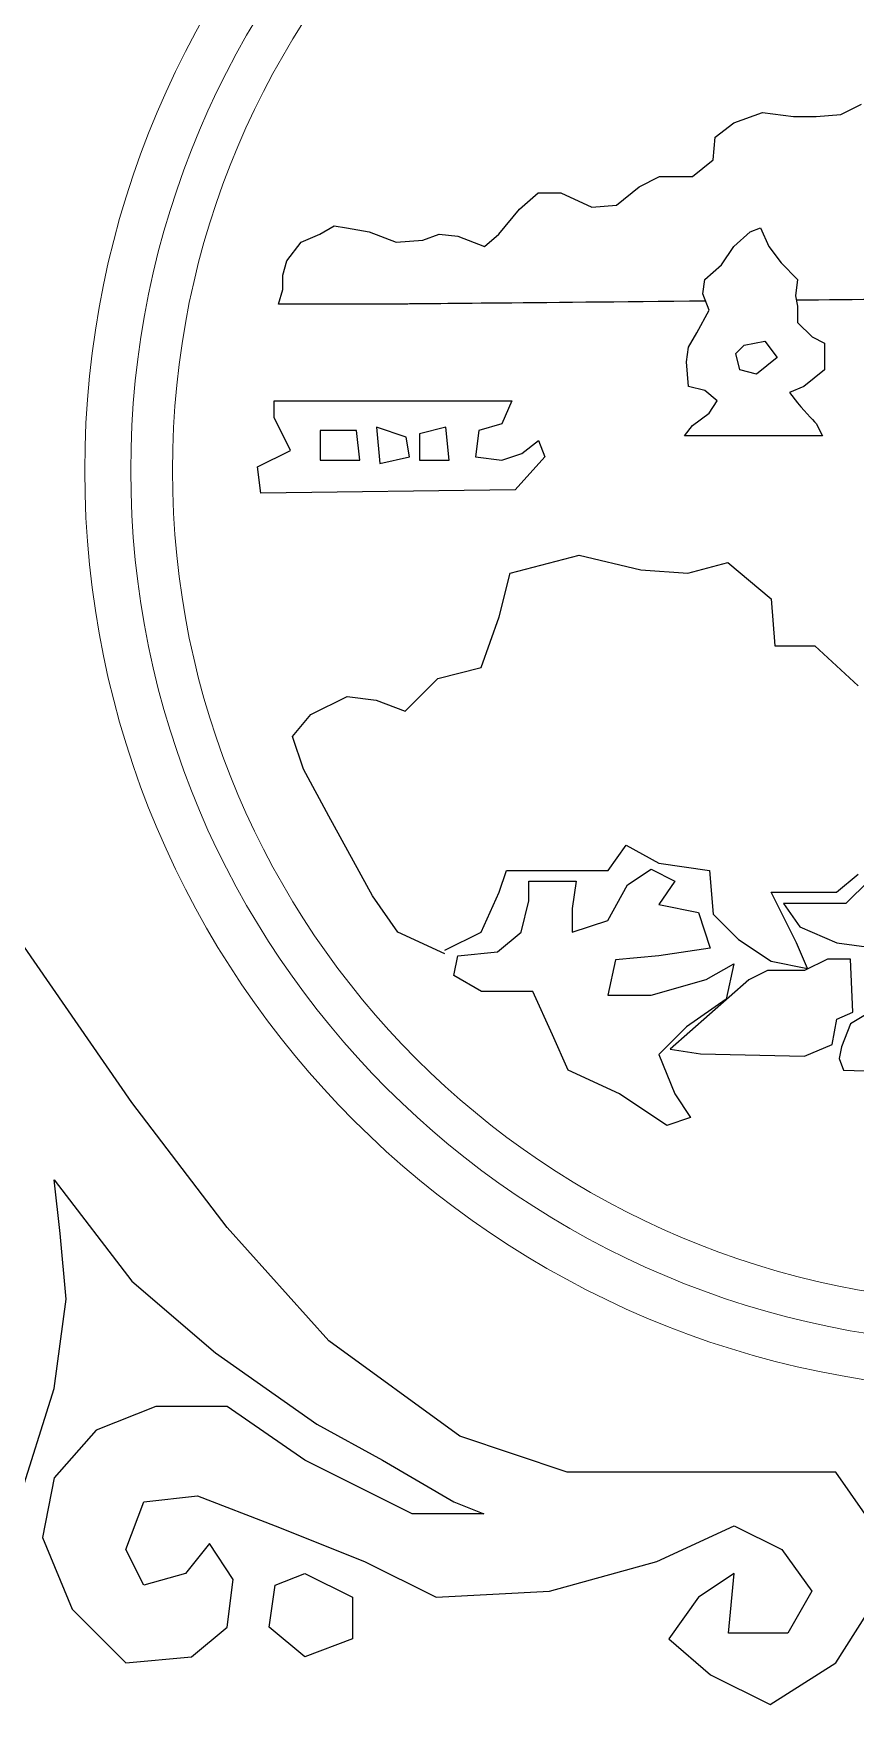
# Model space of a CAD drawing. Header units: millimetres. Extents: x -4199 to 23701, y -2708 to 11766.
# Drawn here: x -3578 to -3291, y 5712 to 6295 of the extents above; entities that cross this region are included whole.
import ezdxf

# ---------------------------------------------------------------- set-up
doc = ezdxf.new("R2010")
doc.units = ezdxf.units.MM
doc.styles.add('宋体', font='')
doc.styles.add('工程字', font='')
doc.styles.get('宋体').set_extended_font_data('SimSun')
doc.styles.get('工程字').set_extended_font_data('SimSun')

# ---------------------------------------------------------------- blocks, each defined once
blk = doc.blocks.new('ORDER_FORM')
at = {"color": 0, "linetype": 'Continuous', "lineweight": 0}
for radius in [320.88, 304.83, 290.31]:
    blk.add_circle((960.46, 8851.29), radius, dxfattribs=at)
at = {"color": 0}
for points in [[(903.23, 8975.37), (903.23, 8975.37), (910.41, 8978.96), (910.41, 8978.96)], [(859.42, 8967.47), (859.42, 8967.47), (865.88, 8972.49), (865.88, 8972.49)], [(865.88, 8972.49), (865.88, 8972.49), (875.94, 8976.08), (875.94, 8976.08)], [(875.94, 8976.08), (875.94, 8976.08), (886.71, 8974.65), (886.71, 8974.65)], [(886.71, 8974.65), (886.71, 8974.65), (894.61, 8974.65), (894.61, 8974.65)], [(894.61, 8974.65), (894.61, 8974.65), (903.23, 8975.37), (903.23, 8975.37)], [(858.7, 8959.57), (858.7, 8959.57), (859.42, 8967.47), (859.42, 8967.47)], [(851.52, 8953.82), (851.52, 8953.82), (858.7, 8959.57), (858.7, 8959.57)], [(832.85, 8950.23), (832.85, 8950.23), (840.03, 8953.82), (840.03, 8953.82)], [(840.03, 8953.82), (840.03, 8953.82), (851.52, 8953.82), (851.52, 8953.82)], [(791.2, 8942.33), (791.2, 8942.33), (797.66, 8948.08), (797.66, 8948.08)], [(797.66, 8948.08), (797.66, 8948.08), (805.56, 8948.08), (805.56, 8948.08)], [(805.56, 8948.08), (805.56, 8948.08), (816.33, 8943.05), (816.33, 8943.05)], [(824.95, 8943.77), (824.95, 8943.77), (832.85, 8950.23), (832.85, 8950.23)], [(784.01, 8933.71), (784.01, 8933.71), (791.2, 8942.33), (791.2, 8942.33)], [(816.33, 8943.05), (816.33, 8943.05), (824.95, 8943.77), (824.95, 8943.77)], [(721.53, 8933.71), (721.53, 8933.71), (726.56, 8936.59), (726.56, 8936.59)], [(726.56, 8936.59), (726.56, 8936.59), (730.87, 8935.87), (730.87, 8935.87)], [(730.87, 8935.87), (730.87, 8935.87), (738.77, 8934.43), (738.77, 8934.43)], [(871.63, 8934.43), (871.63, 8934.43), (875.22, 8935.87), (875.22, 8935.87)], [(875.22, 8935.87), (875.22, 8935.87), (878.09, 8929.41), (878.09, 8929.41)], [(710.04, 8924.38), (710.04, 8924.38), (715.07, 8930.84), (715.07, 8930.84)], [(715.07, 8930.84), (715.07, 8930.84), (721.53, 8933.71), (721.53, 8933.71)], [(738.77, 8934.43), (738.77, 8934.43), (748.11, 8930.84), (748.11, 8930.84)], [(748.11, 8930.84), (748.11, 8930.84), (757.44, 8931.56), (757.44, 8931.56)], [(757.44, 8931.56), (757.44, 8931.56), (763.19, 8933.71), (763.19, 8933.71)], [(763.19, 8933.71), (763.19, 8933.71), (769.65, 8933), (769.65, 8933)], [(769.65, 8933), (769.65, 8933), (778.99, 8929.41), (778.99, 8929.41)], [(778.99, 8929.41), (778.99, 8929.41), (784.01, 8933.71), (784.01, 8933.71)], [(865.88, 8929.41), (865.88, 8929.41), (871.63, 8934.43), (871.63, 8934.43)], [(708.61, 8919.35), (708.61, 8919.35), (710.04, 8924.38), (710.04, 8924.38)], [(861.57, 8922.94), (861.57, 8922.94), (865.88, 8929.41), (865.88, 8929.41)], [(878.09, 8929.41), (878.09, 8929.41), (882.4, 8923.66), (882.4, 8923.66)], [(708.61, 8914.32), (708.61, 8914.32), (708.61, 8919.35), (708.61, 8919.35)], [(855.11, 8912.89), (855.11, 8912.89), (855.83, 8917.91), (855.83, 8917.91)], [(855.83, 8917.91), (855.83, 8917.91), (861.57, 8922.94), (861.57, 8922.94)], [(882.4, 8923.66), (882.4, 8923.66), (888.14, 8917.91), (888.14, 8917.91)], [(888.14, 8917.91), (888.14, 8917.91), (887.43, 8912.17), (887.43, 8912.17)], [(707.17, 8909.3), (707.17, 8909.3), (708.61, 8914.32), (708.61, 8914.32)], [(857.26, 8907.14), (857.26, 8907.14), (855.11, 8912.89), (855.11, 8912.89)], [(887.43, 8912.17), (887.43, 8912.17), (888.14, 8908.58), (888.14, 8908.58)], [(727.28, 8909.3), (727.28, 8909.3), (707.17, 8909.3), (707.17, 8909.3)], [(751.7, 8909.3), (751.7, 8909.3), (727.28, 8909.3), (727.28, 8909.3)], [(856.08, 8910.3), (795.66, 8909.72), (751.7, 8909.3), (751.7, 8909.3)], [(852.96, 8899.24), (852.96, 8899.24), (857.26, 8907.14), (857.26, 8907.14)], [(951.47, 8911.21), (929.63, 8911), (908.1, 8910.8), (887.74, 8910.6)], [(888.14, 8908.58), (888.14, 8908.58), (888.14, 8902.83), (888.14, 8902.83)], [(888.14, 8902.83), (888.14, 8902.83), (893.17, 8897.81), (893.17, 8897.81)], [(850.08, 8894.22), (850.08, 8894.22), (852.96, 8899.24), (852.96, 8899.24)], [(866.6, 8892.06), (866.6, 8892.06), (869.47, 8894.93), (869.47, 8894.93)], [(869.47, 8894.93), (869.47, 8894.93), (876.65, 8896.37), (876.65, 8896.37)], [(876.65, 8896.37), (876.65, 8896.37), (880.96, 8890.63), (880.96, 8890.63)], [(893.17, 8897.81), (893.17, 8897.81), (897.48, 8895.65), (897.48, 8895.65)], [(897.48, 8895.65), (897.48, 8895.65), (897.48, 8886.32), (897.48, 8886.32)], [(849.36, 8889.19), (849.36, 8889.19), (850.08, 8894.22), (850.08, 8894.22)], [(850.08, 8880.57), (850.08, 8880.57), (849.36, 8889.19), (849.36, 8889.19)], [(868.04, 8886.32), (868.04, 8886.32), (866.6, 8892.06), (866.6, 8892.06)], [(880.96, 8890.63), (880.96, 8890.63), (873.78, 8884.88), (873.78, 8884.88)], [(873.78, 8884.88), (873.78, 8884.88), (868.04, 8886.32), (868.04, 8886.32)], [(897.48, 8886.32), (897.48, 8886.32), (890.3, 8880.57), (890.3, 8880.57)], [(855.83, 8879.13), (855.83, 8879.13), (850.08, 8880.57), (850.08, 8880.57)], [(860.14, 8875.54), (860.14, 8875.54), (855.83, 8879.13), (855.83, 8879.13)], [(890.3, 8880.57), (890.3, 8880.57), (885.27, 8878.42), (885.27, 8878.42)], [(885.27, 8878.42), (885.27, 8878.42), (888.14, 8874.83), (888.14, 8874.83)], [(705.58, 8869.78), (705.58, 8869.78), (705.58, 8875.54), (705.58, 8875.54)], [(705.58, 8875.54), (705.58, 8875.54), (788.52, 8875.54), (788.52, 8875.54)], [(788.52, 8875.54), (788.52, 8875.54), (785.06, 8867.48), (785.06, 8867.48)], [(857.26, 8871.24), (857.26, 8871.24), (860.14, 8875.54), (860.14, 8875.54)], [(888.14, 8874.83), (891.02, 8871.24), (894.61, 8867.64), (894.61, 8867.64)], [(711.34, 8858.26), (711.34, 8858.26), (705.58, 8869.78), (705.58, 8869.78)], [(741.29, 8866.33), (741.29, 8866.33), (742.44, 8853.66), (742.44, 8853.66)], [(751.66, 8862.87), (751.66, 8862.87), (741.29, 8866.33), (741.29, 8866.33)], [(765.48, 8866.33), (765.48, 8866.33), (756.27, 8864.02), (756.27, 8864.02)], [(766.63, 8854.81), (766.63, 8854.81), (765.48, 8866.33), (765.48, 8866.33)], [(785.06, 8867.48), (785.06, 8867.48), (777, 8865.18), (777, 8865.18)], [(848.65, 8863.34), (848.65, 8863.34), (851.52, 8866.93), (851.52, 8866.93)], [(851.52, 8866.93), (851.52, 8866.93), (857.26, 8871.24), (857.26, 8871.24)], [(894.61, 8867.64), (894.61, 8867.64), (896.76, 8863.34), (896.76, 8863.34)], [(721.71, 8865.18), (721.71, 8865.18), (721.71, 8854.81), (721.71, 8854.81)], [(734.38, 8865.18), (734.38, 8865.18), (721.71, 8865.18), (721.71, 8865.18)], [(735.53, 8854.81), (735.53, 8854.81), (734.38, 8865.18), (734.38, 8865.18)], [(752.81, 8855.96), (752.81, 8855.96), (751.66, 8862.87), (751.66, 8862.87)], [(756.27, 8864.02), (756.27, 8864.02), (756.27, 8854.81), (756.27, 8854.81)], [(777, 8865.18), (777, 8865.18), (775.85, 8855.96), (775.85, 8855.96)], [(791.98, 8857.11), (791.98, 8857.11), (797.74, 8861.72), (797.74, 8861.72)], [(797.74, 8861.72), (797.74, 8861.72), (800.04, 8855.96), (800.04, 8855.96)], [(896.76, 8863.34), (896.76, 8863.34), (848.65, 8863.34), (848.65, 8863.34)], [(699.82, 8852.5), (699.82, 8852.5), (711.34, 8858.26), (711.34, 8858.26)], [(721.71, 8854.81), (721.71, 8854.81), (735.53, 8854.81), (735.53, 8854.81)], [(742.44, 8853.66), (742.44, 8853.66), (752.81, 8855.96), (752.81, 8855.96)], [(756.27, 8854.81), (756.27, 8854.81), (766.63, 8854.81), (766.63, 8854.81)], [(775.85, 8855.96), (775.85, 8855.96), (785.06, 8854.81), (785.06, 8854.81)], [(785.06, 8854.81), (785.06, 8854.81), (791.98, 8857.11), (791.98, 8857.11)], [(800.04, 8855.96), (800.04, 8855.96), (789.67, 8844.44), (789.67, 8844.44)], [(700.97, 8843.29), (700.97, 8843.29), (699.82, 8852.5), (699.82, 8852.5)], [(789.67, 8844.44), (789.67, 8844.44), (700.97, 8843.29), (700.97, 8843.29)], [(787.92, 8815.38), (787.92, 8815.38), (811.93, 8821.7), (811.93, 8821.7)], [(811.93, 8821.7), (811.93, 8821.7), (833.42, 8816.64), (833.42, 8816.64)], [(849.86, 8815.38), (849.86, 8815.38), (863.76, 8819.17), (863.76, 8819.17)], [(863.76, 8819.17), (863.76, 8819.17), (878.93, 8806.53), (878.93, 8806.53)], [(784.12, 8800.21), (784.12, 8800.21), (787.92, 8815.38), (787.92, 8815.38)], [(833.42, 8816.64), (833.42, 8816.64), (849.86, 8815.38), (849.86, 8815.38)], [(878.93, 8806.53), (878.93, 8806.53), (880.19, 8790.09), (880.19, 8790.09)], [(777.8, 8782.51), (777.8, 8782.51), (784.12, 8800.21), (784.12, 8800.21)], [(880.19, 8790.09), (880.19, 8790.09), (894.1, 8790.09), (894.1, 8790.09)], [(894.1, 8790.09), (894.1, 8790.09), (909.27, 8776.19), (909.27, 8776.19)], [(751.26, 8767.34), (751.26, 8767.34), (762.64, 8778.72), (762.64, 8778.72)], [(762.64, 8778.72), (762.64, 8778.72), (777.8, 8782.51), (777.8, 8782.51)], [(718.39, 8766.08), (718.39, 8766.08), (731.03, 8772.4), (731.03, 8772.4)], [(731.03, 8772.4), (731.03, 8772.4), (741.15, 8771.13), (741.15, 8771.13)], [(741.15, 8771.13), (741.15, 8771.13), (751.26, 8767.34), (751.26, 8767.34)], [(712.07, 8758.49), (712.07, 8758.49), (718.39, 8766.08), (718.39, 8766.08)], [(715.86, 8747.12), (715.86, 8747.12), (712.07, 8758.49), (712.07, 8758.49)], [(724.71, 8730.68), (724.71, 8730.68), (715.86, 8747.12), (715.86, 8747.12)], [(739.88, 8702.87), (739.88, 8702.87), (724.71, 8730.68), (724.71, 8730.68)], [(822.05, 8711.72), (822.05, 8711.72), (828.37, 8720.57), (828.37, 8720.57)], [(828.37, 8720.57), (828.37, 8720.57), (839.74, 8714.25), (839.74, 8714.25)], [(839.74, 8714.25), (839.74, 8714.25), (857.44, 8711.72), (857.44, 8711.72)], [(784.12, 8704.14), (784.12, 8704.14), (786.65, 8711.72), (786.65, 8711.72)], [(786.65, 8711.72), (786.65, 8711.72), (822.05, 8711.72), (822.05, 8711.72)], [(828.8, 8706.69), (828.8, 8706.69), (837.05, 8712.18), (837.05, 8712.18)], [(837.05, 8712.18), (837.05, 8712.18), (845.3, 8708.06), (845.3, 8708.06)], [(857.44, 8711.72), (857.44, 8711.72), (858.7, 8696.55), (858.7, 8696.55)], [(901.68, 8704.14), (901.68, 8704.14), (909.27, 8710.46), (909.27, 8710.46)], [(913.05, 8708.23), (913.05, 8708.23), (904.99, 8700.17), (904.99, 8700.17)], [(748.73, 8690.23), (748.73, 8690.23), (739.88, 8702.87), (739.88, 8702.87)], [(777.8, 8690.23), (777.8, 8690.23), (784.12, 8704.14), (784.12, 8704.14)], [(794.44, 8701.19), (794.44, 8701.19), (794.44, 8708.06), (794.44, 8708.06)], [(794.44, 8708.06), (794.44, 8708.06), (810.93, 8708.06), (810.93, 8708.06)], [(810.93, 8708.06), (810.93, 8708.06), (809.56, 8698.44), (809.56, 8698.44)], [(821.93, 8694.31), (821.93, 8694.31), (828.8, 8706.69), (828.8, 8706.69)], [(845.3, 8708.06), (845.3, 8708.06), (839.8, 8699.81), (839.8, 8699.81)], [(887.78, 8686.44), (887.78, 8686.44), (878.93, 8704.14), (878.93, 8704.14)], [(878.93, 8704.14), (878.93, 8704.14), (901.68, 8704.14), (901.68, 8704.14)], [(791.69, 8690.19), (791.69, 8690.19), (794.44, 8701.19), (794.44, 8701.19)], [(809.56, 8698.44), (809.56, 8698.44), (809.56, 8690.19), (809.56, 8690.19)], [(839.8, 8699.81), (839.8, 8699.81), (853.54, 8697.06), (853.54, 8697.06)], [(853.54, 8697.06), (853.54, 8697.06), (857.67, 8684.69), (857.67, 8684.69)], [(858.7, 8696.55), (858.7, 8696.55), (867.55, 8687.7), (867.55, 8687.7)], [(890.48, 8700.17), (890.48, 8700.17), (883.23, 8700.17), (883.23, 8700.17)], [(883.23, 8700.17), (883.23, 8700.17), (888.87, 8692.11), (888.87, 8692.11)], [(904.99, 8700.17), (904.99, 8700.17), (890.48, 8700.17), (890.48, 8700.17)], [(809.56, 8690.19), (809.56, 8690.19), (821.93, 8694.31), (821.93, 8694.31)], [(888.87, 8692.11), (888.87, 8692.11), (901.77, 8686.47), (901.77, 8686.47)], [(656.01, 8630.86), (656.01, 8630.86), (618.57, 8684.93), (618.57, 8684.93)], [(765.16, 8682.65), (765.16, 8682.65), (748.73, 8690.23), (748.73, 8690.23)], [(765.16, 8683.91), (765.16, 8683.91), (777.8, 8690.23), (777.8, 8690.23)], [(783.44, 8683.32), (783.44, 8683.32), (791.69, 8690.19), (791.69, 8690.19)], [(867.55, 8687.7), (867.55, 8687.7), (878.93, 8680.12), (878.93, 8680.12)], [(891.57, 8677.59), (891.57, 8677.59), (887.78, 8686.44), (887.78, 8686.44)], [(901.77, 8686.47), (901.77, 8686.47), (913.86, 8684.86), (913.86, 8684.86)], [(768.32, 8675.07), (768.32, 8675.07), (769.7, 8681.94), (769.7, 8681.94)], [(769.7, 8681.94), (769.7, 8681.94), (783.44, 8683.32), (783.44, 8683.32)], [(824.68, 8680.57), (824.68, 8680.57), (821.93, 8668.2), (821.93, 8668.2)], [(839.8, 8681.94), (839.8, 8681.94), (824.68, 8680.57), (824.68, 8680.57)], [(857.67, 8684.69), (857.67, 8684.69), (839.8, 8681.94), (839.8, 8681.94)], [(856.29, 8673.7), (856.29, 8673.7), (865.91, 8679.19), (865.91, 8679.19)], [(865.91, 8679.19), (865.91, 8679.19), (863.17, 8666.82), (863.17, 8666.82)], [(878.93, 8680.12), (878.93, 8680.12), (891.57, 8677.59), (891.57, 8677.59)], [(898.54, 8680.83), (898.54, 8680.83), (890.48, 8676.8), (890.48, 8676.8)], [(906.6, 8680.83), (906.6, 8680.83), (898.54, 8680.83), (898.54, 8680.83)], [(907.41, 8662.29), (907.41, 8662.29), (906.6, 8680.83), (906.6, 8680.83)], [(777.94, 8669.57), (777.94, 8669.57), (768.32, 8675.07), (768.32, 8675.07)], [(837.05, 8668.2), (837.05, 8668.2), (856.29, 8673.7), (856.29, 8673.7)], [(871.14, 8673.57), (871.14, 8673.57), (843.74, 8649.4), (843.74, 8649.4)], [(877.59, 8676.8), (877.59, 8676.8), (871.14, 8673.57), (871.14, 8673.57)], [(890.48, 8676.8), (890.48, 8676.8), (877.59, 8676.8), (877.59, 8676.8)], [(795.81, 8669.57), (795.81, 8669.57), (777.94, 8669.57), (777.94, 8669.57)], [(802.69, 8654.45), (802.69, 8654.45), (795.81, 8669.57), (795.81, 8669.57)], [(821.93, 8668.2), (821.93, 8668.2), (837.05, 8668.2), (837.05, 8668.2)], [(863.17, 8666.82), (863.17, 8666.82), (849.42, 8657.2), (849.42, 8657.2)], [(901.77, 8659.87), (901.77, 8659.87), (907.41, 8662.29), (907.41, 8662.29)], [(914.66, 8663.1), (914.66, 8663.1), (906.6, 8658.26), (906.6, 8658.26)], [(849.42, 8657.2), (849.42, 8657.2), (839.8, 8647.58), (839.8, 8647.58)], [(900.16, 8651.01), (900.16, 8651.01), (901.77, 8659.87), (901.77, 8659.87)], [(906.6, 8658.26), (906.6, 8658.26), (903.38, 8650.2), (903.38, 8650.2)], [(808.18, 8642.08), (808.18, 8642.08), (802.69, 8654.45), (802.69, 8654.45)], [(890.48, 8646.98), (890.48, 8646.98), (900.16, 8651.01), (900.16, 8651.01)], [(903.38, 8650.2), (903.38, 8650.2), (902.57, 8646.17), (902.57, 8646.17)], [(839.8, 8647.58), (839.8, 8647.58), (845.3, 8633.83), (845.3, 8633.83)], [(843.74, 8649.4), (843.74, 8649.4), (854.22, 8647.78), (854.22, 8647.78)], [(854.22, 8647.78), (854.22, 8647.78), (890.48, 8646.98), (890.48, 8646.98)], [(902.57, 8646.17), (902.57, 8646.17), (904.18, 8642.14), (904.18, 8642.14)], [(826.05, 8633.83), (826.05, 8633.83), (808.18, 8642.08), (808.18, 8642.08)], [(904.18, 8642.14), (904.18, 8642.14), (977.52, 8639.73), (977.52, 8639.73)], [(842.55, 8622.84), (842.55, 8622.84), (826.05, 8633.83), (826.05, 8633.83)], [(845.3, 8633.83), (845.3, 8633.83), (850.79, 8625.59), (850.79, 8625.59)], [(689.28, 8587.19), (689.28, 8587.19), (656.01, 8630.86), (656.01, 8630.86)], [(850.79, 8625.59), (850.79, 8625.59), (842.55, 8622.84), (842.55, 8622.84)], [(631.05, 8585.11), (631.05, 8585.11), (628.97, 8603.82), (628.97, 8603.82)], [(628.97, 8603.82), (628.97, 8603.82), (656.01, 8568.47), (656.01, 8568.47)], [(724.64, 8547.67), (724.64, 8547.67), (689.28, 8587.19), (689.28, 8587.19)], [(633.13, 8562.23), (633.13, 8562.23), (631.05, 8585.11), (631.05, 8585.11)], [(656.01, 8568.47), (656.01, 8568.47), (685.12, 8543.51), (685.12, 8543.51)], [(628.97, 8531.04), (628.97, 8531.04), (633.13, 8562.23), (633.13, 8562.23)], [(770.39, 8514.4), (770.39, 8514.4), (724.64, 8547.67), (724.64, 8547.67)], [(685.12, 8543.51), (685.12, 8543.51), (720.48, 8518.56), (720.48, 8518.56)], [(616.49, 8491.52), (616.49, 8491.52), (628.97, 8531.04), (628.97, 8531.04)], [(664.33, 8524.8), (664.33, 8524.8), (643.53, 8516.48), (643.53, 8516.48)], [(689.28, 8524.8), (689.28, 8524.8), (664.33, 8524.8), (664.33, 8524.8)], [(716.32, 8506.08), (716.32, 8506.08), (689.28, 8524.8), (689.28, 8524.8)], [(643.53, 8516.48), (643.53, 8516.48), (628.97, 8499.84), (628.97, 8499.84)], [(720.48, 8518.56), (720.48, 8518.56), (743.35, 8506.08), (743.35, 8506.08)], [(807.82, 8501.92), (807.82, 8501.92), (770.39, 8514.4), (770.39, 8514.4)], [(753.75, 8487.36), (753.75, 8487.36), (716.32, 8506.08), (716.32, 8506.08)], [(743.35, 8506.08), (743.35, 8506.08), (768.31, 8491.52), (768.31, 8491.52)], [(628.97, 8499.84), (628.97, 8499.84), (624.81, 8479.04), (624.81, 8479.04)], [(868.14, 8501.92), (868.14, 8501.92), (807.82, 8501.92), (807.82, 8501.92)], [(901.41, 8501.92), (901.41, 8501.92), (868.14, 8501.92), (868.14, 8501.92)], [(915.97, 8481.12), (915.97, 8481.12), (901.41, 8501.92), (901.41, 8501.92)], [(660.17, 8491.52), (660.17, 8491.52), (678.88, 8493.6), (678.88, 8493.6)], [(678.88, 8493.6), (678.88, 8493.6), (705.92, 8483.2), (705.92, 8483.2)], [(653.93, 8474.88), (653.93, 8474.88), (660.17, 8491.52), (660.17, 8491.52)], [(778.71, 8487.36), (778.71, 8487.36), (753.75, 8487.36), (753.75, 8487.36)], [(768.31, 8491.52), (768.31, 8491.52), (778.71, 8487.36), (778.71, 8487.36)], [(705.92, 8483.2), (705.92, 8483.2), (737.11, 8470.72), (737.11, 8470.72)], [(839.02, 8470.72), (839.02, 8470.72), (866.06, 8483.2), (866.06, 8483.2)], [(866.06, 8483.2), (866.06, 8483.2), (882.69, 8474.88), (882.69, 8474.88)], [(624.81, 8479.04), (624.81, 8479.04), (635.21, 8454.09), (635.21, 8454.09)], [(683.04, 8476.96), (683.04, 8476.96), (674.72, 8466.56), (674.72, 8466.56)], [(691.36, 8464.48), (691.36, 8464.48), (683.04, 8476.96), (683.04, 8476.96)], [(660.17, 8462.41), (660.17, 8462.41), (653.93, 8474.88), (653.93, 8474.88)], [(737.11, 8470.72), (737.11, 8470.72), (762.07, 8458.25), (762.07, 8458.25)], [(801.59, 8460.33), (801.59, 8460.33), (839.02, 8470.72), (839.02, 8470.72)], [(882.69, 8474.88), (882.69, 8474.88), (893.09, 8460.33), (893.09, 8460.33)], [(674.72, 8466.56), (674.72, 8466.56), (660.17, 8462.41), (660.17, 8462.41)], [(689.28, 8447.85), (689.28, 8447.85), (691.36, 8464.48), (691.36, 8464.48)], [(705.92, 8462.41), (705.92, 8462.41), (716.32, 8466.56), (716.32, 8466.56)], [(716.32, 8466.56), (716.32, 8466.56), (732.96, 8458.25), (732.96, 8458.25)], [(866.06, 8466.56), (866.06, 8466.56), (853.58, 8458.25), (853.58, 8458.25)], [(863.98, 8445.77), (863.98, 8445.77), (866.06, 8466.56), (866.06, 8466.56)], [(703.84, 8447.85), (703.84, 8447.85), (705.92, 8462.41), (705.92, 8462.41)], [(732.96, 8458.25), (732.96, 8458.25), (732.96, 8443.69), (732.96, 8443.69)], [(762.07, 8458.25), (762.07, 8458.25), (801.59, 8460.33), (801.59, 8460.33)], [(853.58, 8458.25), (853.58, 8458.25), (843.18, 8443.69), (843.18, 8443.69)], [(893.09, 8460.33), (893.09, 8460.33), (884.77, 8445.77), (884.77, 8445.77)], [(901.41, 8435.37), (901.41, 8435.37), (915.97, 8458.25), (915.97, 8458.25)], [(635.21, 8454.09), (635.21, 8454.09), (653.93, 8435.37), (653.93, 8435.37)], [(676.8, 8437.45), (676.8, 8437.45), (689.28, 8447.85), (689.28, 8447.85)], [(716.32, 8437.45), (716.32, 8437.45), (703.84, 8447.85), (703.84, 8447.85)], [(732.96, 8443.69), (732.96, 8443.69), (716.32, 8437.45), (716.32, 8437.45)], [(843.18, 8443.69), (843.18, 8443.69), (857.74, 8431.21), (857.74, 8431.21)], [(884.77, 8445.77), (884.77, 8445.77), (863.98, 8445.77), (863.98, 8445.77)], [(653.93, 8435.37), (653.93, 8435.37), (676.8, 8437.45), (676.8, 8437.45)], [(878.53, 8420.81), (878.53, 8420.81), (901.41, 8435.37), (901.41, 8435.37)], [(857.74, 8431.21), (857.74, 8431.21), (878.53, 8420.81), (878.53, 8420.81)]]:
    blk.add_open_spline(points, degree=3, dxfattribs=at)
at = {"color": 0, "style": '工程字'}
blk.add_attdef('TT', (4928.81, 8900.95), '', height=284.33, dxfattribs=at)
at = {"color": 0, "ltscale": 2, "style": '宋体'}
for tag, p, height in [('GDMC', (7468.2, 8462.23), 152.07), ('DHDW', (4659.31, 8462.23), 152.07), ('DHRQ', (10215.24, 8477.13), 121.66), ('ZMKS', (12168.96, 8472.4), 116.34), ('DDH', (10220.09, 8111.03), 152.07), ('CPMC', (4656.52, 8110.78), 139.91), ('FMKS', (12168.96, 8112.46), 116.34), ('MX', (12180.28, 7746.66), 136.87), ('BZ', (3610.59, 7651.66), 152.07), ('SL', (12180.28, 7388.23), 136.87), ('YS', (12194.72, 7042.45), 129.26), ('KX_LEFT', (12507.81, 6672.89), 129.26), ('KX_RIGHT', (13138.68, 6672.89), 129.26), ('WK', (12507.81, 6314.2), 129.26), ('NK', (13138.68, 6314.2), 129.26), ('ZMLS', (12173.09, 5962.56), 121.66), ('FMLS', (12174.02, 5606.74), 121.66), ('ST', (12174.34, 5249.48), 152.07), ('ZWS', (12164.81, 4904.58), 121.66), ('KQJG', (12174.34, 4517.52), 152.07), ('HYSL', (12174.34, 4176.04), 152.07), ('QC_GLASS', (12535.34, 3801.91), 129.26), ('QC_SEAL', (13096.96, 3801.91), 129.26), ('LZ_YES', (12401.13, 3444.1), 129.26), ('LZ_NO', (13106.1, 3444.1), 129.26), ('MM_YES', (12401.13, 3086.28), 129.26), ('MM_NO', (13106.1, 3086.28), 129.26), ('OUTER', (12401.13, 2728.47), 129.26), ('INNER', (13106.1, 2728.47), 129.26), ('QH', (12161.44, 2386.97), 152.07), ('GDK', (12590.31, 2059.63), 129.26), ('DXK', (12819.2, 2076.13), 97.99), ('GXK', (13219.37, 2075.69), 97.99), ('PDK', (12589.47, 1739.12), 129.26), ('PXK', (12818.36, 1755.62), 97.99), ('DJ', (12589.47, 1437.2), 129.26), ('DJG', (12818.36, 1453.7), 97.99), ('MSHD', (12180.61, 1133.79), 152.07), ('BZ_QB', (12512.62, 767.25), 129.26), ('BZ_MX', (13134.99, 767.25), 129.26), ('HHXD', (1009.29, 108.08), 152.07)]:
    blk.add_attdef(tag, p, '', height=height, dxfattribs=at)

msp = doc.modelspace()

# ---------------------------------------------------------------- block references
msp.add_blockref('ORDER_FORM', (-4199.29, -2708.45))

doc.saveas('drawing.dxf')
